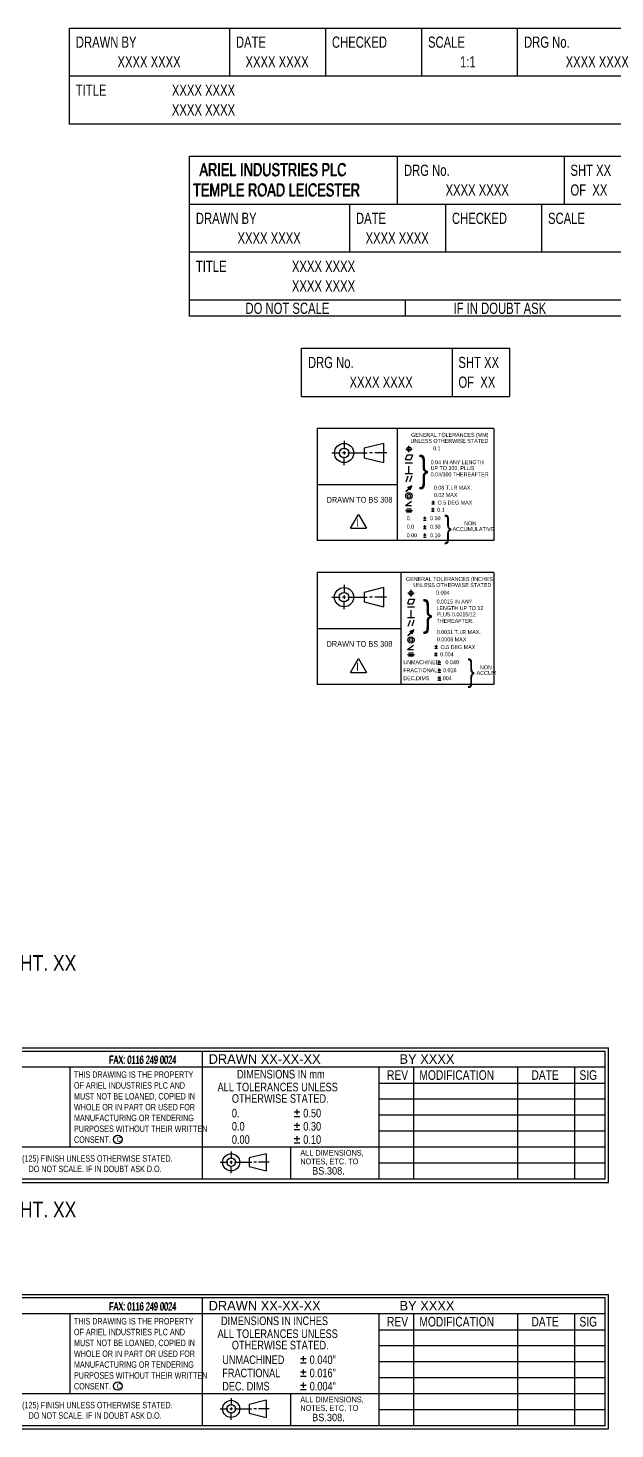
# Model space of a CAD drawing. Extents: x 507 to 1288, y 757 to 1256.
# Drawn here: x 843 to 1026.3, y 757 to 1194.4 of the extents above; entities that cross this region are included whole.
import ezdxf

# ---------------------------------------------------------------- set-up
doc = ezdxf.new("R2010")
doc.units = 0
doc.linetypes.add('DAXCADSOLID', pattern=[0])
doc.layers.add('DAXCAD1', color=7, linetype='DAXCADSOLID')

msp = doc.modelspace()

# ---------------------------------------------------------------- linework, layer by layer
at = {"layer": 'DAXCAD1', "color": 2, "linetype": 'DAXCADSOLID'}
for p, q in [((855.900879, 1164.384766), (855.900879, 1194.384766)), ((855.900879, 1194.384766), (1065.900879, 1194.384766)), ((905.900879, 1194.384766), (905.900879, 1179.384766)), ((935.900879, 1194.384766), (935.900879, 1179.384766)), ((965.900879, 1194.384766), (965.900879, 1179.384766)), ((995.900879, 1179.384766), (995.900879, 1194.384766)), ((1065.900879, 1179.384766), (855.900879, 1179.384766)), ((1065.900879, 1164.384766), (855.900879, 1164.384766)), ((893.400818, 1104.384766), (893.400818, 1154.384766)), ((893.400818, 1154.384766), (1028.400879, 1154.384766)), ((958.400818, 1139.384766), (958.400818, 1154.384766)), ((1010.400879, 1154.384766), (1010.400879, 1139.384766)), ((893.400818, 1139.384766), (1028.400879, 1139.384766)), ((943.400818, 1139.384766), (943.400818, 1124.384766)), ((973.400818, 1139.384766), (973.400818, 1124.384766)), ((1003.400879, 1139.384766), (1003.400879, 1124.384766)), ((1028.400879, 1124.384766), (893.400818, 1124.384766)), ((1028.400879, 1109.384766), (893.400818, 1109.384766)), ((960.900818, 1104.384766), (960.900818, 1109.384766)), ((1028.400879, 1104.384766), (893.400818, 1104.384766)), ((928.400818, 1079.384766), (928.400818, 1094.384766)), ((928.400818, 1094.384766), (993.400879, 1094.384766)), ((975.400879, 1094.384766), (975.400879, 1079.384766)), ((993.400879, 1094.384766), (993.400879, 1079.384766)), ((928.400818, 1079.384766), (993.400879, 1079.384766)), ((933.311279, 1069.384766), (933.311279, 1034.384766)), ((988.48584, 1069.384766), (933.311279, 1069.384766)), ((958.26062, 1069.384766), (958.26062, 1034.395508)), ((988.48584, 1069.384766), (988.48584, 1034.384766)), ((941.695923, 1065.511963), (941.695923, 1062.911133)), ((953.995972, 1064.711182), (947.995972, 1063.211182)), ((947.995972, 1063.211182), (947.995972, 1060.211182)), ((953.995972, 1064.711182), (953.995972, 1058.711182)), ((960.953247, 1062.928711), (962.967041, 1062.928711)), ((961.9552, 1061.918945), (961.9552, 1063.932861)), ((937.896118, 1061.711182), (940.495972, 1061.711182)), ((942.196167, 1061.711182), (941.196167, 1061.711182)), ((941.695923, 1062.211182), (941.695923, 1061.211182)), ((941.695923, 1057.9104), (941.695923, 1060.51123)), ((942.896118, 1061.711182), (948.896118, 1061.711182)), ((947.995972, 1060.211182), (953.995972, 1058.711182)), ((950.596069, 1061.711182), (949.596069, 1061.711182)), ((954.995972, 1061.711182), (951.296021, 1061.711182)), ((960.820679, 1058.627441), (963.029419, 1058.627441)), ((960.906372, 1059.655029), (961.409668, 1061.100586)), ((960.906372, 1059.655029), (962.533081, 1059.655029)), ((961.409668, 1061.100586), (963.036499, 1061.100586)), ((963.036499, 1061.100586), (962.533081, 1059.655029)), ((960.81897, 1055.32605), (963.074585, 1055.32605)), ((961.037231, 1052.655762), (961.759399, 1054.542969)), ((961.946777, 1055.32605), (961.946777, 1057.610352)), ((962.873291, 1054.542969), (962.151001, 1052.655762)), ((933.328003, 1051.890137), (958.26062, 1051.890137)), ((961.900269, 1050.642822), (960.987305, 1049.728271)), ((961.047729, 1049.667969), (962.841064, 1051.461182)), ((961.105835, 1049.610107), (962.018677, 1050.524658)), ((962.845215, 1051.471069), (961.604126, 1050.938477)), ((961.604126, 1050.938477), (961.900269, 1050.642822)), ((961.650696, 1050.89209), (961.766846, 1051.008179)), ((961.754272, 1050.788574), (962.129639, 1051.163818)), ((961.85791, 1050.685181), (962.49231, 1051.31958)), ((962.314819, 1050.229126), (962.018677, 1050.524658)), ((962.065186, 1050.478271), (962.686646, 1051.099854)), ((962.168823, 1050.374756), (962.532288, 1050.738281)), ((962.2724, 1050.271484), (962.37793, 1050.376953)), ((962.314819, 1050.229126), (962.845215, 1051.471069)), ((960.846802, 1045.321289), (962.731812, 1046.692139)), ((960.987305, 1049.728271), (961.105835, 1049.610107)), ((969.967896, 1046.37085), (969.131348, 1046.37085)), ((969.967896, 1045.744141), (969.131348, 1045.744141)), ((969.549683, 1046.789185), (969.549683, 1045.952515)), ((943.697388, 1038.21582), (946.197388, 1042.545898)), ((946.197388, 1042.545898), (948.697388, 1038.21582)), ((960.846802, 1045.321289), (962.753052, 1045.321289)), ((960.853271, 1043.77002), (963.06189, 1043.77002)), ((961.194214, 1044.271973), (962.75061, 1044.271973)), ((962.75061, 1043.267822), (961.194214, 1043.267822)), ((966.458496, 1041.4375), (967.379639, 1041.4375)), ((966.919067, 1041.005737), (966.919067, 1041.826172)), ((969.876587, 1044.117676), (969.039917, 1044.117676)), ((969.876587, 1043.491089), (969.039917, 1043.491089)), ((969.458374, 1044.536133), (969.458374, 1043.699341)), ((943.697388, 1038.21582), (948.697388, 1038.21582)), ((966.458496, 1040.718018), (967.379639, 1040.718018)), ((966.458496, 1038.803101), (967.379639, 1038.803101)), ((966.458496, 1038.083496), (967.379639, 1038.083496)), ((966.919067, 1038.371338), (966.919067, 1039.19165)), ((988.48584, 1034.384766), (933.311279, 1034.384766)), ((966.458496, 1036.154297), (967.379639, 1036.154297)), ((966.458496, 1035.434814), (967.379639, 1035.434814)), ((966.919067, 1035.722656), (966.919067, 1036.542969)), ((933.311157, 1024.384766), (933.311157, 989.384766)), ((988.48584, 1024.384766), (933.311279, 1024.384766)), ((959.411255, 1024.384766), (959.411255, 989.384766)), ((988.48584, 1024.384766), (988.48584, 989.384766)), ((941.679321, 1020.501221), (941.679321, 1017.900513)), ((953.97937, 1019.700439), (947.97937, 1018.200439)), ((953.97937, 1019.700439), (953.97937, 1013.700439)), ((937.879272, 1016.700439), (940.47937, 1016.700439)), ((942.179321, 1016.700439), (941.179321, 1016.700439)), ((941.679321, 1017.200439), (941.679321, 1016.200439)), ((941.679321, 1012.89978), (941.679321, 1015.500488)), ((942.879272, 1016.700439), (948.879272, 1016.700439)), ((947.97937, 1018.200439), (947.97937, 1015.200439)), ((947.97937, 1015.200439), (953.97937, 1013.700439)), ((950.579224, 1016.700439), (949.579224, 1016.700439)), ((954.97937, 1016.700439), (951.279419, 1016.700439)), ((961.557007, 1014.655029), (962.060181, 1016.100586)), ((961.60376, 1017.928589), (963.617554, 1017.928589)), ((962.060181, 1016.100586), (963.68689, 1016.100586)), ((962.605835, 1016.918945), (962.605835, 1018.932739)), ((963.68689, 1016.100586), (963.183716, 1014.655029)), ((961.471313, 1013.627441), (963.680054, 1013.627441)), ((961.557007, 1014.655029), (963.183716, 1014.655029)), ((962.59729, 1010.32605), (962.59729, 1012.610229)), ((933.311157, 1006.884766), (959.411255, 1006.884766)), ((961.469604, 1010.32605), (963.72522, 1010.32605)), ((961.687744, 1007.655762), (962.410034, 1009.542847)), ((961.698303, 1004.667969), (963.491638, 1006.461182)), ((963.495728, 1006.470947), (962.254761, 1005.938477)), ((962.301208, 1005.89209), (962.417419, 1006.008179)), ((962.404846, 1005.788574), (962.780212, 1006.163818)), ((962.508484, 1005.685181), (963.142883, 1006.31958)), ((962.715759, 1005.478271), (963.337219, 1006.099731)), ((963.523804, 1009.542847), (962.801636, 1007.655762)), ((962.965454, 1005.229126), (963.495728, 1006.470947)), ((961.497437, 1000.321289), (963.382202, 1001.692139)), ((962.550903, 1005.642822), (961.637817, 1004.728271)), ((961.637817, 1004.728271), (961.756226, 1004.609985)), ((961.756226, 1004.609985), (962.669312, 1005.524536)), ((962.254761, 1005.938477), (962.550903, 1005.642822)), ((962.965454, 1005.229126), (962.669312, 1005.524536)), ((962.819397, 1005.374756), (963.1828, 1005.738281)), ((962.923035, 1005.271362), (963.028503, 1005.376831)), ((970.475708, 1001.702393), (970.475708, 1000.862427)), ((943.680542, 993.205078), (946.180542, 997.535156)), ((946.180542, 997.535156), (948.680542, 993.205078)), ((961.497437, 1000.321289), (963.403687, 1000.321289)), ((961.503784, 998.769897), (963.712524, 998.769897)), ((961.844849, 999.271973), (963.401245, 999.271973)), ((963.401245, 998.267822), (961.844849, 998.267822)), ((970.803833, 999.020264), (969.963989, 999.020264)), ((970.803833, 998.391113), (969.963989, 998.391113)), ((970.89563, 1001.282471), (970.055542, 1001.282471)), ((970.89563, 1000.653198), (970.055542, 1000.653198)), ((970.383911, 999.440308), (970.383911, 998.60022)), ((943.680542, 993.205078), (948.680542, 993.205078)), ((970.978394, 996.50415), (971.903198, 996.50415)), ((970.978394, 995.781738), (971.903198, 995.781738)), ((970.978394, 994.003662), (971.903198, 994.003662)), ((970.978394, 993.28125), (971.903198, 993.28125)), ((971.440796, 996.070679), (971.440796, 996.894287)), ((971.440796, 993.570313), (971.440796, 994.393921)), ((988.48584, 989.384766), (933.311279, 989.384766)), ((970.978394, 991.488892), (971.903198, 991.488892)), ((970.978394, 990.766357), (971.903198, 990.766357)), ((971.440796, 991.05542), (971.440796, 991.879028)), ((770.530945, 875.997803), (1024.266846, 875.997803)), ((771.530945, 874.997803), (1023.267029, 874.997803)), ((897.398926, 874.997803), (897.398926, 834.997803)), ((1023.267029, 834.997803), (1023.267029, 874.997803)), ((1024.270996, 833.997803), (1024.270996, 875.997803)), ((1023.267029, 869.997803), (771.530945, 869.997803)), ((856.056946, 869.997803), (856.056946, 844.997803)), ((952.573547, 869.997803), (952.573547, 834.997803)), ((963.346741, 869.997803), (963.346741, 834.997803)), ((995.821472, 869.997803), (995.821472, 834.997803)), ((1013.639465, 869.997803), (1013.639465, 834.997803)), ((952.573547, 864.997803), (1023.267029, 864.997803)), ((1023.267029, 859.997803), (952.573547, 859.997803)), ((926.124146, 855.983032), (927.88562, 855.983032)), ((926.124146, 854.606934), (927.88562, 854.606934)), ((927.004944, 855.157349), (927.004944, 856.726196)), ((1023.267029, 854.997803), (952.573547, 854.997803)), ((926.124146, 851.86322), (927.88562, 851.86322)), ((926.124146, 850.487122), (927.88562, 850.487122)), ((927.004944, 851.037537), (927.004944, 852.606384)), ((1023.267029, 849.997803), (952.573547, 849.997803)), ((1023.267029, 844.997803), (771.530945, 844.997803)), ((924.988586, 844.997803), (924.988586, 834.997803)), ((926.124146, 847.715942), (927.88562, 847.715942)), ((926.124146, 846.339783), (927.88562, 846.339783)), ((927.004944, 846.890259), (927.004944, 848.459045)), ((903.022949, 840.266479), (905.34375, 840.266479)), ((906.861145, 840.266479), (905.968567, 840.266479)), ((906.414795, 843.658936), (906.414795, 841.337646)), ((906.414795, 840.712769), (906.414795, 839.82019)), ((907.48584, 840.266479), (912.84137, 840.266479)), ((917.393677, 842.944214), (912.038147, 841.605347)), ((912.038147, 841.605347), (912.038147, 838.927612)), ((914.358948, 840.266479), (913.46637, 840.266479)), ((918.286255, 840.266479), (914.983704, 840.266479)), ((917.393677, 842.944214), (917.393677, 837.588745)), ((1023.267029, 839.997803), (952.573547, 839.997803)), ((906.414795, 836.874023), (906.414795, 839.195435)), ((912.038147, 838.927612), (917.393677, 837.588745)), ((770.530945, 833.997803), (1024.270996, 833.997803)), ((1023.267029, 834.997803), (771.530945, 834.997803)), ((770.530945, 798.997803), (1024.266846, 798.997803)), ((771.530945, 797.997803), (1023.267029, 797.997803)), ((897.398926, 797.997803), (897.398926, 757.997803)), ((1023.267029, 757.997803), (1023.267029, 797.997803)), ((1024.270996, 756.997803), (1024.270996, 798.997803)), ((1023.267029, 792.997803), (771.530945, 792.997803)), ((856.056946, 792.997803), (856.056946, 767.997803)), ((952.573547, 792.997803), (952.573547, 757.997803)), ((963.346741, 792.997803), (963.346741, 757.997803)), ((995.821472, 792.997803), (995.821472, 757.997803)), ((1013.639465, 792.997803), (1013.639465, 757.997803)), ((952.573547, 787.997803), (1023.267029, 787.997803)), ((1023.267029, 782.997803), (952.573547, 782.997803)), ((928.124146, 778.982971), (929.88562, 778.982971)), ((929.004944, 778.157288), (929.004944, 779.726135)), ((928.124146, 777.606873), (929.88562, 777.606873)), ((928.124146, 774.863159), (929.88562, 774.863159)), ((929.004944, 774.037476), (929.004944, 775.606323)), ((1023.267029, 777.997803), (952.573547, 777.997803)), ((928.124146, 773.487061), (929.88562, 773.487061)), ((928.124146, 770.715881), (929.88562, 770.715881)), ((929.004944, 769.890198), (929.004944, 771.458984)), ((1023.267029, 772.997803), (952.573547, 772.997803)), ((1023.267029, 767.997803), (771.530945, 767.997803)), ((906.414795, 766.658875), (906.414795, 764.337585)), ((917.393677, 765.944153), (912.038147, 764.605286)), ((917.393677, 765.944153), (917.393677, 760.588684)), ((924.988586, 767.997742), (924.988586, 757.997742)), ((928.124146, 769.339722), (929.88562, 769.339722)), ((903.022949, 763.266418), (905.34375, 763.266418)), ((906.861145, 763.266418), (905.968567, 763.266418)), ((906.414795, 763.712708), (906.414795, 762.820129)), ((906.414795, 759.873962), (906.414795, 762.195374)), ((907.48584, 763.266418), (912.84137, 763.266418)), ((912.038147, 764.605286), (912.038147, 761.927551)), ((912.038147, 761.927551), (917.393677, 760.588684)), ((914.358948, 763.266418), (913.46637, 763.266418)), ((918.286255, 763.266418), (914.983704, 763.266418)), ((1023.267029, 762.997803), (952.573547, 762.997803)), ((770.530945, 756.997803), (1024.270996, 756.997803)), ((1023.267029, 757.997803), (771.530945, 757.997803))]:
    msp.add_line(p, q, dxfattribs=at)
for centre, radius in [((941.696, 1061.71), 3.00012), ((941.696, 1061.71), 1.5), ((961.955, 1062.93), 0.642532), ((961.955, 1048.31), 1.00386), ((961.955, 1048.31), 0.5), ((941.679, 1016.7), 3.00012), ((941.679, 1016.7), 1.5), ((962.606, 1017.93), 0.642532), ((962.606, 1003.31), 1.00386), ((962.606, 1003.31), 0.5), ((870.997, 847.405), 1.33887), ((906.415, 840.266), 2.67773), ((906.415, 840.266), 1.33887), ((870.997, 770.405), 1.33887), ((906.415, 763.266), 2.67773), ((906.415, 763.266), 1.33887)]:
    msp.add_circle(centre, radius, dxfattribs=at)

# ---------------------------------------------------------------- texts
for s, height, width, p in [('DRAWN BY', 3.5, 0.751429, (857.900879, 1188.224854)), ('DATE', 3.5, 0.751429, (907.900879, 1188.224854)), ('CHECKED', 3.5, 0.751429, (937.900879, 1188.224854)), ('SCALE', 3.5, 0.751429, (967.900879, 1188.224854)), ('DRG No.', 3.5, 0.751429, (997.900879, 1188.224854)), ('XXXX XXXX', 3.5, 0.751429, (870.900879, 1182.064941)), ('XXXX XXXX', 3.5, 0.751429, (910.900879, 1182.064941)), ('1:1', 3.5, 0.751429, (977.900879, 1182.064941)), ('XXXX XXXX', 3.5, 0.751429, (1010.900879, 1182.064697)), ('TITLE', 3.5, 0.751429, (857.900879, 1173.224854)), ('XXXX XXXX', 3.5, 0.751429, (887.900879, 1173.224854)), ('XXXX XXXX', 3.5, 0.751429, (887.900879, 1167.064697)), ('ARIEL INDUSTRIES PLC', 4, 0.75, (896.400818, 1148.05481)), ('ARIEL INDUSTRIES PLC', 4, 0.75, (896.500854, 1148.154785)), ('ARIEL INDUSTRIES PLC', 4, 0.75, (896.60083, 1148.254761)), ('DRG No.', 3.5, 0.751429, (960.400818, 1148.224731)), ('SHT XX', 3.5, 0.751429, (1012.400879, 1148.224731)), ('TEMPLE ROAD LEICESTER', 4, 0.75, (894.60083, 1141.924805)), ('TEMPLE ROAD LEICESTER', 4, 0.75, (894.400818, 1141.724854)), ('TEMPLE ROAD LEICESTER', 4, 0.75, (894.500854, 1141.824829)), ('XXXX XXXX', 3.5, 0.751429, (973.400818, 1142.064697)), ('OF  XX', 3.5, 0.751429, (1012.400879, 1142.064697)), ('DRAWN BY', 3.5, 0.751429, (895.400818, 1133.224731)), ('DATE', 3.5, 0.751429, (945.400818, 1133.224731)), ('CHECKED', 3.5, 0.751429, (975.400818, 1133.224731)), ('SCALE', 3.5, 0.751429, (1005.400879, 1133.224731)), ('XXXX XXXX', 3.5, 0.751429, (908.400818, 1127.064819)), ('XXXX XXXX', 3.5, 0.751429, (948.400818, 1127.064819)), ('TITLE', 3.5, 0.751429, (895.400818, 1118.224731)), ('XXXX XXXX', 3.5, 0.751429, (925.400818, 1118.224731)), ('XXXX XXXX', 3.5, 0.751429, (925.400818, 1112.064697)), ('DO NOT SCALE', 3.5, 0.751429, (910.900818, 1105.134766)), ('IF IN DOUBT ASK', 3.5, 0.751429, (975.900818, 1105.134766)), ('DRG No.', 3.5, 0.751429, (930.400818, 1088.224731)), ('SHT XX', 3.5, 0.751429, (977.400879, 1088.224731)), ('XXXX XXXX', 3.5, 0.751429, (943.400818, 1082.064697)), ('OF  XX', 3.5, 0.751429, (977.400879, 1082.064697)), ('GENERAL TOLERANCES (MM)', 1.25, 0.8, (962.639282, 1066.747803)), ('UNLESS OTHERWISE STATED', 1.25, 0.8, (962.440063, 1064.854248)), ('0.1', 1.25, 0.8, (969.511841, 1062.512939)), ('}', 8, 0.85625, (965.018188, 1052.737183)), ('0.04 IN ANY LENGTH', 1.25, 0.8, (968.757935, 1058.203735)), ('0.04/300 THEREAFTER', 1.25, 0.8, (968.718628, 1054.404419)), ('UP TO 300, PLUS', 1.25, 0.8, (968.718628, 1056.354492)), ('0.08 T.I.R MAX.', 1.25, 0.8, (969.71521, 1050.245117)), ('DRAWN TO BS 308', 1.785168, 0.8, (936.242554, 1046.218018)), ('0.02 MAX', 1.25, 0.8, (969.745972, 1047.978638)), ('O.5 DEG MAX', 1.25, 0.8, (970.881958, 1045.589111)), ('I', 2.5, 0.9, (945.513062, 1038.734619)), ('0.', 1.25, 0.8, (961.261841, 1040.730469)), ('0.50', 1.25, 0.8, (968.554688, 1040.730469)), ('0.1', 1.25, 0.8, (970.790649, 1043.335938)), ('}', 6.808158, 0.751664, (973.006714, 1035.267822)), ('0.0', 1.25, 0.8, (961.261841, 1038.072754)), ('0.00', 1.25, 0.8, (961.261841, 1035.415039)), ('0.30', 1.25, 0.8, (968.554688, 1038.072754)), ('0.10', 1.25, 0.8, (968.554688, 1035.415039)), ('ACCUMULATIVE', 1.25, 0.8, (975.555786, 1037.306396)), ('NON', 1.25, 0.8, (979.232666, 1039.161377)), ('GENERAL TOLERANCES (INCHES)', 1.25, 0.8, (961.049438, 1021.737183)), ('UNLESS OTHERWISE STATED', 1.25, 0.8, (963.343384, 1019.83606)), ('}', 8, 0.85625, (966.255981, 1007.651855)), ('0.004', 1.25, 0.8, (970.435669, 1017.485352)), ('0.0015 IN ANY', 1.25, 0.8, (970.583374, 1014.704834)), ('LENGTH UP TO 12', 1.25, 0.8, (970.543823, 1012.648926)), ('PLUS 0.0015/12', 1.25, 0.8, (970.560913, 1010.71167)), ('THEREAFTER.', 1.25, 0.8, (970.560913, 1008.661743)), ('0.0031 T.I.R MAX.', 1.25, 0.8, (970.639771, 1005.172363)), ('DRAWN TO BS 308', 1.785168, 0.8, (936.225952, 1001.207275)), ('0.0008 MAX', 1.25, 0.8, (970.670776, 1002.896729)), ('O.5 DEG MAX', 1.25, 0.8, (971.811401, 1000.497559)), ('0.004', 1.25, 0.8, (971.719604, 998.235352)), ('}', 6.8355, 0.751664, (980.242676, 990.373657)), ('I', 2.5, 0.9, (945.49646, 993.723877)), ('UNMACHINED    0.040', 1.25, 0.8, (960.175415, 995.772705)), ('FRACTIONAL    0.016', 1.25, 0.8, (960.175415, 993.272705)), ('ACCUM', 1.25, 0.8, (983.093872, 992.42041)), ('NON', 1.25, 0.8, (984.123047, 994.16333)), ('DEC.DIMS      0.004', 1.25, 0.8, (960.175415, 990.772705)), ('PART NO XX XX DET. XX SHT. XX', 4.9, 0.833333, (770.654846, 900.042236)), ('FAX: 0116 249 0024', 2.52, 0.595238, (868.18512, 870.92749)), ('FAX: 0116 249 0024', 2.52, 0.595238, (868.274353, 871.016602)), ('FAX: 0116 249 0024', 2.52, 0.595238, (868.363586, 871.105957)), ('THIS DRAWING IS THE PROPERTY', 2.008314, 0.666667, (857.308777, 866.627808)), ('DIMENSIONS IN mm', 2.677752, 0.8, (908.247192, 866.42749)), ('REV', 3, 0.8, (955.091492, 865.997803)), ('MODIFICATION', 3, 0.8, (965.201843, 865.997803)), ('DATE', 3, 0.8, (1000.201904, 865.997803)), ('SIG', 3, 0.8, (1015.201904, 865.997803)), ('OF ARIEL INDUSTRIES PLC AND', 2.008314, 0.666667, (857.308289, 863.258179)), ('MUST NOT BE LOANED, COPIED IN', 2.008314, 0.666667, (857.319153, 859.861816)), ('ALL TOLERANCES UNLESS', 2.67776, 0.8, (902.164246, 862.410889)), ('WHOLE OR IN PART OR USED FOR', 2.008314, 0.666667, (857.315491, 856.482056)), ('OTHERWISE STATED.', 2.67776, 0.8, (906.627197, 858.840454)), ('MANUFACTURING OR TENDERING', 2.008314, 0.666667, (857.315491, 853.104187)), ('0.', 2.67776, 0.8, (906.627197, 854.270142)), ('0.50', 2.67776, 0.8, (928.941772, 854.270142)), ('PURPOSES WITHOUT THEIR WRITTEN', 2.008314, 0.666667, (857.315491, 849.726318)), ('0.0', 2.67776, 0.8, (906.627197, 850.146118)), ('0.00', 2.67776, 0.8, (906.627197, 846.022095)), ('0.30', 2.67776, 0.8, (928.941772, 850.146118)), ('0.10', 2.67776, 0.8, (928.941772, 846.022095)), ('CONSENT.', 2.008314, 0.666667, (857.315491, 846.34314)), ('C', 1.562022, 0.751429, (870.62146, 846.632996)), ('TO BE MACHINED TO I.S.O. 3.2 (125) FINISH UNLESS OTHERWISE STATED.', 2.008314, 0.666667, (807.411133, 840.458191)), ('ALL DIMENSIONS,', 1.785168, 0.8, (928.014099, 842.318787)), ('NOTES, ETC. TO', 1.785168, 0.8, (928.014099, 839.641052)), ('DO NOT SCALE. IF IN DOUBT ASK D.O.', 2.01, 0.666667, (843.127808, 837.191589)), ('BS.308.', 2.320718, 0.923077, (931.703796, 836.427734)), ('PART NO XX XX DET. XX SHT. XX', 4.9, 0.833333, (770.654846, 823.042236)), ('FAX: 0116 249 0024', 2.52, 0.595238, (868.18512, 793.92749)), ('FAX: 0116 249 0024', 2.52, 0.595238, (868.274353, 794.016602)), ('FAX: 0116 249 0024', 2.52, 0.595238, (868.363586, 794.105957)), ('DIMENSIONS IN INCHES', 2.677752, 0.8, (903.247192, 789.427429)), ('REV', 3, 0.8, (955.091492, 788.997803)), ('MODIFICATION', 3, 0.8, (965.201843, 788.997803)), ('DATE', 3, 0.8, (1000.201904, 788.997803)), ('SIG', 3, 0.8, (1015.201904, 788.997803)), ('THIS DRAWING IS THE PROPERTY', 2.008314, 0.666667, (857.308777, 789.627808)), ('OF ARIEL INDUSTRIES PLC AND', 2.008314, 0.666667, (857.308289, 786.258179)), ('ALL TOLERANCES UNLESS', 2.67776, 0.8, (902.164246, 785.410828)), ('MUST NOT BE LOANED, COPIED IN', 2.008314, 0.666667, (857.319153, 782.861816)), ('OTHERWISE STATED.', 2.67776, 0.8, (906.627197, 781.840393)), ('WHOLE OR IN PART OR USED FOR', 2.008314, 0.666667, (857.315491, 779.482056)), ('UNMACHINED', 2.67776, 0.8, (903.627197, 777.270081)), ('0.040"', 2.67776, 0.8, (930.941772, 777.270081)), ('MANUFACTURING OR TENDERING', 2.008314, 0.666667, (857.315491, 776.104187)), ('PURPOSES WITHOUT THEIR WRITTEN', 2.008314, 0.666667, (857.315491, 772.726318)), ('FRACTIONAL', 2.67776, 0.8, (903.627197, 773.146057)), ('0.016"', 2.67776, 0.8, (930.941772, 773.146057)), ('CONSENT.', 2.008314, 0.666667, (857.315491, 769.34314)), ('C', 1.562022, 0.751429, (870.62146, 769.632935)), ('DEC. DIMS', 2.67776, 0.8, (903.627197, 769.022034)), ('0.004"', 2.67776, 0.8, (930.941772, 769.022034)), ('TO BE MACHINED TO I.S.O. 3.2 (125) FINISH UNLESS OTHERWISE STATED.', 2.008314, 0.666667, (807.411133, 763.458191)), ('ALL DIMENSIONS,', 1.785168, 0.8, (928.014099, 765.318726)), ('DO NOT SCALE. IF IN DOUBT ASK D.O.', 2.01, 0.666667, (843.127808, 760.191589)), ('NOTES, ETC. TO', 1.785168, 0.8, (928.014099, 762.640991)), ('BS.308.', 2.320718, 0.923077, (931.703796, 759.427673))]:
    msp.add_text(s, height=height, dxfattribs=dict(at, width=width)).set_placement(p)
for s, p in [('DRAWN XX-XX-XX', (899.376892, 870.997803)), ('BY XXXX', (959.004333, 870.997803)), ('DRAWN XX-XX-XX', (899.376892, 793.997803)), ('BY XXXX', (959.004333, 793.997803))]:
    msp.add_text(s, height=3, dxfattribs=at).set_placement(p)

doc.saveas('drawing.dxf')
